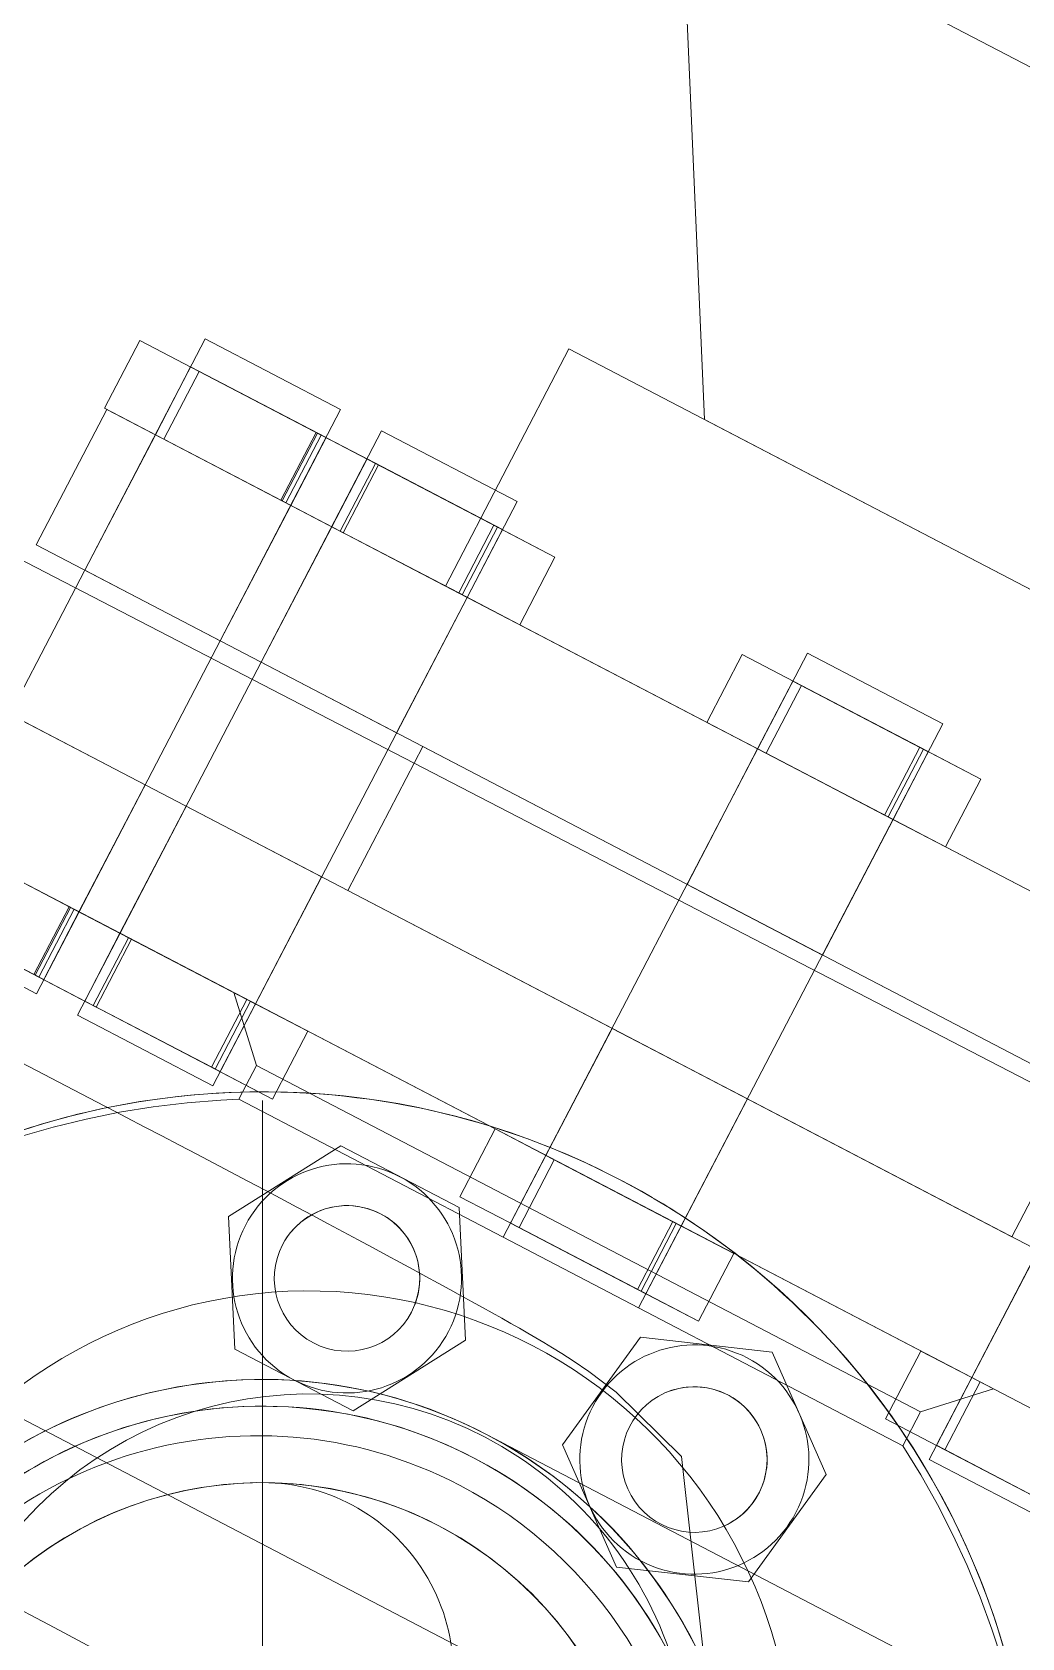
# Model space of a CAD drawing. Header units: metres. Extents: x -207 to 292, y -187 to 169.
# Drawn here: x -48.3232 to -48.1936, y -119.5841 to -119.3739 of the extents above; entities that cross this region are included whole.
import ezdxf

# ---------------------------------------------------------------- set-up
doc = ezdxf.new("R2010")
doc.units = ezdxf.units.M
for name, color, linetype, lineweight in [('A-ROOF-PATT', 7, 'Continuous', 9), ('M-EQPM', 7, 'Continuous', 9), ('P-PIPE', 7, 'Continuous', 9), ('P-PIPE-CNTR', 7, 'Continuous', 9)]:
    doc.layers.add(name, color=color, linetype=linetype, lineweight=lineweight)
doc.layers.add('PR10-ARQ-PL-001-Emplazamiento-C-1_dwg', color=7, linetype='Continuous', lineweight=9, true_color=0x767676)

# ---------------------------------------------------------------- blocks, each defined once
blk = doc.blocks.new('Bomba Centrifuga - Horizontal - Bomba Centrifuga - Horizontal-2291615-PLANTA EMPLAZAMIENTO ACTUALIZADO')
at = {"layer": 'M-EQPM'}
for p, q in [((-0.07110411252512949, 0.2564377911898421), (-0.03610411252508548, 0.1958160129248836)), ((-0.07110411252507502, 0.2564377911898507), (0.07110411252508002, 0.2564377911898507)), ((-0.07110411252507502, 0.2564377911898507), (0.07110411252508002, 0.2564377911898507)), ((-0.05610411252508093, 0.1958160129248836), (-0.05610411252515023, 0.1608160129249089)), ((-0.05610411252507842, 0.1958160129249356), (0.05610411252508343, 0.1958160129249356)), ((-0.05610411252507842, 0.1958160129249356), (0.05610411252508343, 0.1958160129249356)), ((-0.03610411252506998, 0.1958160129249356), (0.036104112525075, 0.1958160129249356)), ((-0.03610411252506998, 0.1958160129249356), (0.036104112525075, 0.1958160129249356)), ((-0.09894900844664545, 0.1749477453830277), (-0.0989490084466801, 0.08874494511306312)), ((-0.078949008446622, 0.1749477453830963), (-0.098949008446622, 0.1749477453830963)), ((-0.078949008446622, 0.1749477453830963), (-0.098949008446622, 0.1749477453830963)), ((-0.07894900844668465, 0.08874494511306312), (-0.07894900844665, 0.1749477453830277)), ((-0.07289644705247356, 0.1749477453830277), (-0.07289644705247356, 0.08874494511309777)), ((-0.07289644705247356, 0.1749477453830277), (-0.07289644705247356, 0.08874494511309777)), ((-0.05289644705242594, 0.1749477453830963), (-0.07289644705242594, 0.1749477453830963)), ((-0.05289644705242594, 0.1749477453830963), (-0.07289644705242594, 0.1749477453830963)), ((-0.05289644705242594, 0.1749477453830963), (-0.07289644705242594, 0.1749477453830963)), ((-0.05289644705242594, 0.1749477453830963), (-0.07289644705242594, 0.1749477453830963)), ((-0.05289644705247811, 0.08874494511309777), (-0.05289644705247811, 0.1749477453830277)), ((-0.05289644705247811, 0.08874494511309777), (-0.05289644705247811, 0.1749477453830277)), ((-0.01000000000003238, 0.1749477453830277), (-0.01000000000006703, 0.08874494511309777)), ((-0.01000000000003238, 0.1749477453830277), (-0.01000000000006703, 0.08874494511309777)), ((0.01, 0.1749477453830963), (-0.01, 0.1749477453830963)), ((0.01, 0.1749477453830963), (-0.01, 0.1749477453830963)), ((0.01, 0.1749477453830963), (-0.01, 0.1749477453830963)), ((0.01, 0.1749477453830963), (-0.01, 0.1749477453830963)), ((0.009999999999963075, 0.08874494511313243), (0.009999999999963075, 0.1749477453830624)), ((0.009999999999963075, 0.08874494511313243), (0.009999999999963075, 0.1749477453830624)), ((0.05289644705240881, 0.1749477453830277), (0.05289644705240881, 0.08874494511309777)), ((0.05289644705240881, 0.1749477453830277), (0.05289644705240881, 0.08874494511309777)), ((-0.09769900844662256, 0.1708160129249522), (-0.106448740054245, 0.1708160129249522)), ((-0.106448740054245, 0.1708160129249522), (-0.09769900844662334, 0.1708160129249523)), ((-0.106448740054245, 0.1608160129249522), (-0.106448740054245, 0.1708160129249522)), ((-0.09894900844664545, 0.1708160129248719), (-0.0989490084466801, 0.1608160129249089)), ((-0.098949008446622, 0.1708160129249522), (-0.078949008446622, 0.1708160129249522)), ((-0.098949008446622, 0.1708160129249522), (-0.078949008446622, 0.1708160129249522)), ((-0.09769900844662334, 0.1708160129249523), (-0.07968038323267716, 0.1708160129249523)), ((-0.08019900844662135, 0.1708160129249522), (-0.09769900844662256, 0.1708160129249522)), ((-0.09769900844662334, 0.1708160129249523), (-0.09769900844662334, 0.1608160129249523)), ((-0.09769900844662256, 0.1608160129249522), (-0.09769900844662256, 0.1708160129249522)), ((-0.07164644705242651, 0.1708160129249522), (-0.08039617866004893, 0.1708160129249522)), ((-0.08039617866004893, 0.1708160129249522), (-0.07164644705242729, 0.1708160129249523)), ((-0.08039617866004893, 0.1608160129249522), (-0.08039617866004893, 0.1708160129249522)), ((-0.07164644705242651, 0.1708160129249522), (-0.08039617866004893, 0.1708160129249522)), ((-0.08039617866004893, 0.1708160129249522), (-0.07164644705242729, 0.1708160129249523)), ((-0.08039617866004893, 0.1608160129249522), (-0.08039617866004893, 0.1708160129249522)), ((-0.07118996423202724, 0.1708160129249522), (-0.08019900844662135, 0.1708160129249522)), ((-0.08019900844662135, 0.1608160129249522), (-0.08019900844662135, 0.1708160129249522)), ((-0.07968038323267716, 0.1708160129249523), (-0.07118996423202724, 0.1708160129249522)), ((-0.07968038323267716, 0.1608160129249523), (-0.07968038323267716, 0.1708160129249523)), ((-0.07894900844668465, 0.1608160129249089), (-0.07894900844665, 0.1708160129249066)), ((-0.07289644705247356, 0.1708160129248719), (-0.07289644705243892, 0.1608160129248742)), ((-0.07289644705242594, 0.1708160129249522), (-0.05289644705242594, 0.1708160129249522)), ((-0.07289644705242594, 0.1708160129249522), (-0.05289644705242594, 0.1708160129249522)), ((-0.07289644705247356, 0.1708160129248719), (-0.07289644705243892, 0.1608160129248742)), ((-0.07289644705242594, 0.1708160129249522), (-0.05289644705242594, 0.1708160129249522)), ((-0.07289644705242594, 0.1708160129249522), (-0.05289644705242594, 0.1708160129249522)), ((-0.07164644705242729, 0.1708160129249523), (-0.05362782183848111, 0.1708160129249523)), ((-0.05414644705242529, 0.1708160129249522), (-0.07164644705242651, 0.1708160129249522)), ((-0.07164644705242729, 0.1708160129249523), (-0.07164644705242729, 0.1608160129249523)), ((-0.07164644705242651, 0.1608160129249522), (-0.07164644705242651, 0.1708160129249522)), ((-0.07164644705242729, 0.1708160129249523), (-0.05362782183848111, 0.1708160129249523)), ((-0.05414644705242529, 0.1708160129249522), (-0.07164644705242651, 0.1708160129249522)), ((-0.07164644705242729, 0.1708160129249523), (-0.07164644705242729, 0.1608160129249523)), ((-0.07164644705242651, 0.1608160129249522), (-0.07164644705242651, 0.1708160129249522)), ((-0.07118996423202724, 0.1708160129249522), (-0.07118996423202724, 0.1608160129249522)), ((-0.04513740283783117, 0.1708160129249522), (-0.0541464470524253, 0.1708160129249522)), ((-0.05414644705242529, 0.1608160129249522), (-0.05414644705242529, 0.1708160129249522)), ((-0.04513740283783118, 0.1708160129249522), (-0.05414644705242529, 0.1708160129249522)), ((-0.05414644705242529, 0.1608160129249522), (-0.05414644705242529, 0.1708160129249522)), ((-0.05362782183848111, 0.1708160129249523), (-0.04513740283783117, 0.1708160129249522)), ((-0.05362782183848111, 0.1608160129249523), (-0.05362782183848111, 0.1708160129249523)), ((-0.05362782183848111, 0.1708160129249523), (-0.04513740283783117, 0.1708160129249522)), ((-0.05362782183848111, 0.1608160129249523), (-0.05362782183848111, 0.1708160129249523)), ((-0.05289644705247811, 0.1608160129249089), (-0.05289644705247811, 0.1708160129249066)), ((-0.05289644705247811, 0.1608160129249089), (-0.05289644705247811, 0.1708160129249066)), ((-0.04513740283783117, 0.1708160129249522), (-0.04513740283783117, 0.1608160129249522)), ((-0.04513740283783118, 0.1708160129249522), (-0.04513740283783118, 0.1608160129249522)), ((-0.008750000000000552, 0.1708160129249522), (-0.01749973160762301, 0.1708160129249522)), ((-0.01749973160762301, 0.1708160129249522), (-0.008750000000001344, 0.1708160129249523)), ((-0.01749973160762301, 0.1608160129249522), (-0.01749973160762301, 0.1708160129249522)), ((-0.008750000000000572, 0.1708160129249522), (-0.01749973160762301, 0.1708160129249522)), ((-0.017499731607623, 0.1708160129249522), (-0.008750000000001344, 0.1708160129249523)), ((-0.017499731607623, 0.1608160129249522), (-0.017499731607623, 0.1708160129249522)), ((-0.01000000000003238, 0.1708160129248719), (-0.01000000000003238, 0.1608160129249089)), ((-0.01, 0.1708160129249522), (0.01, 0.1708160129249522)), ((-0.01, 0.1708160129249522), (0.01, 0.1708160129249522)), ((-0.01000000000003238, 0.1708160129248719), (-0.01000000000003238, 0.1608160129249089)), ((-0.01, 0.1708160129249522), (0.01, 0.1708160129249522)), ((-0.01, 0.1708160129249522), (0.01, 0.1708160129249522)), ((-0.008750000000001344, 0.1708160129249523), (0.009268625213944826, 0.1708160129249523)), ((0.008750000000000648, 0.1708160129249522), (-0.008750000000000552, 0.1708160129249522)), ((-0.008750000000001344, 0.1708160129249523), (-0.008750000000001344, 0.1608160129249523)), ((-0.008750000000000552, 0.1608160129249522), (-0.008750000000000552, 0.1708160129249522)), ((-0.008750000000001344, 0.1708160129249523), (0.009268625213944824, 0.1708160129249523)), ((0.008750000000000648, 0.1708160129249522), (-0.008750000000000573, 0.1708160129249522)), ((-0.008750000000001344, 0.1708160129249523), (-0.008750000000001344, 0.1608160129249523)), ((-0.008750000000000572, 0.1608160129249522), (-0.008750000000000572, 0.1708160129249522)), ((0.01775904421459478, 0.1708160129249522), (0.00875000000000065, 0.1708160129249522)), ((0.008750000000000648, 0.1608160129249522), (0.008750000000000648, 0.1708160129249522)), ((0.01775904421459479, 0.1708160129249522), (0.00875000000000065, 0.1708160129249522)), ((0.008750000000000648, 0.1608160129249522), (0.008750000000000648, 0.1708160129249522)), ((0.009268625213944826, 0.1708160129249523), (0.01775904421459478, 0.1708160129249522)), ((0.009268625213944826, 0.1608160129249523), (0.009268625213944826, 0.1708160129249523)), ((0.009268625213944824, 0.1708160129249523), (0.01775904421459478, 0.1708160129249522)), ((0.009268625213944824, 0.1608160129249523), (0.009268625213944824, 0.1708160129249523)), ((0.009999999999963075, 0.1608160129249089), (0.009999999999963075, 0.1708160129248719)), ((0.009999999999963075, 0.1608160129249089), (0.009999999999963075, 0.1708160129248719)), ((0.01775904421459478, 0.1708160129249522), (0.01775904421459478, 0.1608160129249522)), ((0.01775904421459479, 0.1708160129249522), (0.01775904421459479, 0.1608160129249522)), ((-0.09769900844662334, 0.1608160129249523), (-0.106448740054245, 0.1608160129249522)), ((-0.106448740054245, 0.1608160129249522), (-0.09769900844662256, 0.1608160129249522)), ((-0.1061041125251042, 0.1608160129248742), (-0.1061041125251735, 0.1408160129249481)), ((-0.1061041125251212, 0.1608160129249522), (0.1061041125251262, 0.1608160129249522)), ((-0.1061041125251212, 0.1608160129249522), (0.1061041125251262, 0.1608160129249522)), ((-0.078949008446622, 0.1608160129249522), (-0.098949008446622, 0.1608160129249522)), ((-0.078949008446622, 0.1608160129249522), (-0.098949008446622, 0.1608160129249522)), ((-0.0989490084466801, 0.1608160129249089), (-0.0989490084466801, 0.1408160129249134)), ((-0.09894900844662198, 0.1608160129249522), (-0.07894900844662202, 0.1608160129249522)), ((-0.09894900844662198, 0.1608160129249522), (-0.07894900844662202, 0.1608160129249522)), ((-0.09769900844662256, 0.1608160129249522), (-0.08019900844662135, 0.1608160129249522)), ((-0.07968038323267716, 0.1608160129249523), (-0.09769900844662334, 0.1608160129249523)), ((-0.07164644705242729, 0.1608160129249523), (-0.08039617866004893, 0.1608160129249522)), ((-0.08039617866004893, 0.1608160129249522), (-0.07164644705242651, 0.1608160129249522)), ((-0.07164644705242729, 0.1608160129249523), (-0.08039617866004893, 0.1608160129249522)), ((-0.08039617866004893, 0.1608160129249522), (-0.07164644705242651, 0.1608160129249522)), ((-0.08019900844662135, 0.1608160129249522), (-0.07118996423202724, 0.1608160129249522)), ((-0.07118996423202724, 0.1608160129249522), (-0.07968038323267716, 0.1608160129249523)), ((-0.07894900844665, 0.1408160129249134), (-0.07894900844668465, 0.1608160129249089)), ((-0.05289644705242594, 0.1608160129249522), (-0.07289644705242594, 0.1608160129249522)), ((-0.05289644705242594, 0.1608160129249522), (-0.07289644705242594, 0.1608160129249522)), ((-0.05289644705242594, 0.1608160129249522), (-0.07289644705242594, 0.1608160129249522)), ((-0.05289644705242594, 0.1608160129249522), (-0.07289644705242594, 0.1608160129249522)), ((-0.07289644705243892, 0.1608160129248742), (-0.07289644705247356, 0.1408160129249134)), ((-0.07289644705243892, 0.1608160129248742), (-0.07289644705247356, 0.1408160129249134)), ((-0.07289644705242591, 0.1608160129249522), (-0.05289644705242597, 0.1608160129249522)), ((-0.07289644705242591, 0.1608160129249522), (-0.05289644705242597, 0.1608160129249522)), ((-0.07289644705242591, 0.1608160129249522), (-0.05289644705242597, 0.1608160129249522)), ((-0.07289644705242591, 0.1608160129249522), (-0.05289644705242597, 0.1608160129249522)), ((-0.07164644705242651, 0.1608160129249522), (-0.05414644705242529, 0.1608160129249522)), ((-0.05362782183848111, 0.1608160129249523), (-0.07164644705242729, 0.1608160129249523)), ((-0.07164644705242651, 0.1608160129249522), (-0.05414644705242529, 0.1608160129249522)), ((-0.05362782183848111, 0.1608160129249523), (-0.07164644705242729, 0.1608160129249523)), ((-0.05610411252507842, 0.1608160129249522), (0.05610411252508343, 0.1608160129249522)), ((-0.05610411252507842, 0.1608160129249522), (0.05610411252508343, 0.1608160129249522)), ((-0.0541464470524253, 0.1608160129249522), (-0.04513740283783117, 0.1608160129249522)), ((-0.05414644705242529, 0.1608160129249522), (-0.04513740283783118, 0.1608160129249522)), ((-0.04513740283783117, 0.1608160129249522), (-0.05362782183848111, 0.1608160129249523)), ((-0.04513740283783117, 0.1608160129249522), (-0.05362782183848111, 0.1608160129249523)), ((-0.05289644705247811, 0.1408160129249134), (-0.05289644705247811, 0.1608160129249089)), ((-0.05289644705247811, 0.1408160129249134), (-0.05289644705247811, 0.1608160129249089)), ((-0.008750000000001344, 0.1608160129249523), (-0.01749973160762301, 0.1608160129249522)), ((-0.01749973160762301, 0.1608160129249522), (-0.008750000000000554, 0.1608160129249522)), ((-0.008750000000001344, 0.1608160129249523), (-0.017499731607623, 0.1608160129249522)), ((-0.01749973160762301, 0.1608160129249522), (-0.008750000000000572, 0.1608160129249522)), ((0.01, 0.1608160129249522), (-0.01, 0.1608160129249522)), ((0.01, 0.1608160129249522), (-0.01, 0.1608160129249522)), ((0.01, 0.1608160129249522), (-0.01, 0.1608160129249522)), ((0.01, 0.1608160129249522), (-0.01, 0.1608160129249522)), ((-0.01000000000003238, 0.1608160129249089), (-0.01000000000003238, 0.1408160129249134)), ((-0.01000000000003238, 0.1608160129249089), (-0.01000000000003238, 0.1408160129249134)), ((-0.009999999999999981, 0.1608160129249522), (0.009999999999999981, 0.1608160129249522)), ((-0.009999999999999981, 0.1608160129249522), (0.009999999999999981, 0.1608160129249522)), ((-0.009999999999999981, 0.1608160129249522), (0.009999999999999981, 0.1608160129249522)), ((-0.009999999999999981, 0.1608160129249522), (0.009999999999999981, 0.1608160129249522)), ((-0.008750000000000552, 0.1608160129249522), (0.008750000000000648, 0.1608160129249522)), ((0.009268625213944826, 0.1608160129249523), (-0.008750000000001344, 0.1608160129249523)), ((-0.008750000000000575, 0.1608160129249522), (0.008750000000000646, 0.1608160129249522)), ((0.009268625213944824, 0.1608160129249523), (-0.008750000000001344, 0.1608160129249523)), ((0.00875000000000065, 0.1608160129249522), (0.01775904421459477, 0.1608160129249522)), ((0.00875000000000065, 0.1608160129249522), (0.01775904421459479, 0.1608160129249522)), ((0.01775904421459478, 0.1608160129249522), (0.009268625213944826, 0.1608160129249523)), ((0.01775904421459478, 0.1608160129249522), (0.009268625213944824, 0.1608160129249523)), ((0.009999999999997726, 0.1408160129249134), (0.009999999999963075, 0.1608160129249089)), ((0.009999999999997726, 0.1408160129249134), (0.009999999999963075, 0.1608160129249089)), ((-0.1061041125251212, 0.1408160129249741), (0.1061041125251262, 0.1408160129249741)), ((-0.1061041125251212, 0.1408160129249741), (0.1061041125251262, 0.1408160129249741)), ((-0.07894900844662202, 0.1408160129249741), (-0.09894900844662198, 0.1408160129249741)), ((-0.07894900844662202, 0.1408160129249741), (-0.09894900844662198, 0.1408160129249741)), ((-0.05289644705242597, 0.1408160129249741), (-0.07289644705242591, 0.1408160129249741)), ((-0.05289644705242597, 0.1408160129249741), (-0.07289644705242591, 0.1408160129249741)), ((-0.05289644705242597, 0.1408160129249741), (-0.07289644705242591, 0.1408160129249741)), ((-0.05289644705242597, 0.1408160129249741), (-0.07289644705242591, 0.1408160129249741)), ((-0.04903304471330703, 0.1408160129249134), (-0.04903304471330703, 0.1195660129248966)), ((-0.0490330447132742, 0.1408160129249741), (0.04903304471327921, 0.1408160129249741)), ((-0.0490330447132742, 0.1408160129249741), (0.04903304471327921, 0.1408160129249741)), ((0.009999999999999981, 0.1408160129249741), (-0.009999999999999981, 0.1408160129249741)), ((0.009999999999999981, 0.1408160129249741), (-0.009999999999999981, 0.1408160129249741)), ((0.009999999999999981, 0.1408160129249741), (-0.009999999999999981, 0.1408160129249741)), ((0.009999999999999981, 0.1408160129249741), (-0.009999999999999981, 0.1408160129249741)), ((0.04903304471323772, 0.1195660129249312), (0.04903304471327238, 0.1408160129249134)), ((-0.1061041125251472, 0.1195660129249659), (0.1061041125251522, 0.1195660129249659)), ((-0.1061041125251472, 0.1195660129249659), (0.1061041125251522, 0.1195660129249659)), ((-0.09894900844662198, 0.1195660129249659), (-0.07894900844662202, 0.1195660129249659)), ((-0.09894900844662198, 0.1195660129249659), (-0.07894900844662202, 0.1195660129249659)), ((-0.07894900844665, 0.1008160129249225), (-0.07894900844668465, 0.1195660129248966)), ((-0.07289644705247356, 0.1195660129249312), (-0.07289644705247356, 0.1008160129249225)), ((-0.07289644705247356, 0.1195660129249312), (-0.07289644705247356, 0.1008160129249225)), ((-0.07289644705242591, 0.1195660129249659), (-0.05289644705242597, 0.1195660129249659)), ((-0.07289644705242591, 0.1195660129249659), (-0.05289644705242597, 0.1195660129249659)), ((-0.07289644705242591, 0.1195660129249659), (-0.05289644705242597, 0.1195660129249659)), ((-0.07289644705242591, 0.1195660129249659), (-0.05289644705242597, 0.1195660129249659)), ((-0.05289644705247811, 0.1008160129249225), (-0.05289644705247811, 0.1195660129249312)), ((-0.05289644705247811, 0.1008160129249225), (-0.05289644705247811, 0.1195660129249312)), ((-0.0490330447132742, 0.1195660129249659), (0.04903304471327921, 0.1195660129249659)), ((-0.0490330447132742, 0.1195660129249659), (0.04903304471327921, 0.1195660129249659)), ((-0.01000000000003238, 0.1195660129248966), (-0.01000000000003238, 0.1008160129248879)), ((-0.01000000000003238, 0.1195660129248966), (-0.01000000000003238, 0.1008160129248879)), ((-0.009999999999999981, 0.1195660129249659), (0.009999999999999981, 0.1195660129249659)), ((-0.009999999999999981, 0.1195660129249659), (0.009999999999999981, 0.1195660129249659)), ((-0.009999999999999981, 0.1195660129249659), (0.009999999999999981, 0.1195660129249659)), ((-0.009999999999999981, 0.1195660129249659), (0.009999999999999981, 0.1195660129249659)), ((0.009999999999997726, 0.1008160129249225), (0.009999999999963075, 0.1195660129248966)), ((0.009999999999997726, 0.1008160129249225), (0.009999999999963075, 0.1195660129248966)), ((0.05289644705237415, 0.1195660129249312), (0.05289644705240881, 0.1008160129249225)), ((0.05289644705237415, 0.1195660129249312), (0.05289644705240881, 0.1008160129249225)), ((-0.1061041125251472, 0.1008160129249658), (0.1061041125251522, 0.1008160129249658)), ((-0.1061041125251472, 0.1008160129249658), (0.1061041125251522, 0.1008160129249658)), ((-0.098949008446622, 0.1008160129249659), (-0.078949008446622, 0.1008160129249659)), ((-0.098949008446622, 0.1008160129249659), (-0.078949008446622, 0.1008160129249659)), ((-0.07894900844662202, 0.1008160129249658), (-0.09894900844662198, 0.1008160129249658)), ((-0.07894900844662202, 0.1008160129249658), (-0.09894900844662198, 0.1008160129249658)), ((-0.09769900844662334, 0.1008160129249658), (-0.07968038323267716, 0.1008160129249658)), ((-0.08019900844662135, 0.1008160129249659), (-0.09769900844662256, 0.1008160129249659)), ((-0.07164644705242651, 0.1008160129249659), (-0.08039617866004893, 0.1008160129249659)), ((-0.08039617866004893, 0.1008160129249659), (-0.07164644705242729, 0.1008160129249658)), ((-0.08039617866004893, 0.09081601292496583), (-0.08039617866004893, 0.1008160129249659)), ((-0.07164644705242651, 0.1008160129249659), (-0.08039617866004893, 0.1008160129249659)), ((-0.08039617866004893, 0.1008160129249659), (-0.07164644705242729, 0.1008160129249658)), ((-0.08039617866004893, 0.09081601292496583), (-0.08039617866004893, 0.1008160129249659)), ((-0.07118996423202723, 0.1008160129249659), (-0.08019900844662135, 0.1008160129249659)), ((-0.08019900844662135, 0.09081601292496587), (-0.08019900844662135, 0.1008160129249659)), ((-0.07968038323267716, 0.1008160129249658), (-0.07118996423202723, 0.1008160129249659)), ((-0.07968038323267716, 0.0908160129249658), (-0.07968038323267716, 0.1008160129249658)), ((-0.07894900844668465, 0.09081601292492479), (-0.07894900844665, 0.1008160129249225)), ((-0.07289644705247356, 0.1008160129249225), (-0.07289644705247356, 0.09081601292489014)), ((-0.07289644705242594, 0.1008160129249659), (-0.05289644705242594, 0.1008160129249659)), ((-0.07289644705242594, 0.1008160129249659), (-0.05289644705242594, 0.1008160129249659)), ((-0.07289644705247356, 0.1008160129249225), (-0.07289644705247356, 0.09081601292489014)), ((-0.07289644705242594, 0.1008160129249659), (-0.05289644705242594, 0.1008160129249659)), ((-0.07289644705242594, 0.1008160129249659), (-0.05289644705242594, 0.1008160129249659)), ((-0.05289644705242597, 0.1008160129249658), (-0.07289644705242591, 0.1008160129249658)), ((-0.05289644705242597, 0.1008160129249658), (-0.07289644705242591, 0.1008160129249658)), ((-0.05289644705242597, 0.1008160129249658), (-0.07289644705242591, 0.1008160129249658)), ((-0.05289644705242597, 0.1008160129249658), (-0.07289644705242591, 0.1008160129249658)), ((-0.07164644705242729, 0.1008160129249658), (-0.05362782183848111, 0.1008160129249658)), ((-0.05414644705242529, 0.1008160129249659), (-0.07164644705242651, 0.1008160129249659)), ((-0.07164644705242651, 0.09081601292496587), (-0.07164644705242651, 0.1008160129249659)), ((-0.07164644705242729, 0.1008160129249658), (-0.07164644705242729, 0.0908160129249658)), ((-0.07164644705242729, 0.1008160129249658), (-0.05362782183848111, 0.1008160129249658)), ((-0.05414644705242529, 0.1008160129249659), (-0.07164644705242651, 0.1008160129249659)), ((-0.07164644705242651, 0.09081601292496587), (-0.07164644705242651, 0.1008160129249659)), ((-0.07164644705242729, 0.1008160129249658), (-0.07164644705242729, 0.0908160129249658)), ((-0.07118996423202723, 0.1008160129249659), (-0.07118996423202723, 0.09081601292496583)), ((-0.05610411252515023, 0.1008160129249225), (-0.04903304471330703, 0.0937449451130793)), ((-0.0561041125251434, 0.1008160129249658), (0.05610411252514841, 0.1008160129249658)), ((-0.0561041125251434, 0.1008160129249658), (0.05610411252514841, 0.1008160129249658)), ((-0.04513740283783117, 0.1008160129249659), (-0.0541464470524253, 0.1008160129249659)), ((-0.0541464470524253, 0.09081601292496587), (-0.0541464470524253, 0.1008160129249659)), ((-0.04513740283783117, 0.1008160129249659), (-0.0541464470524253, 0.1008160129249659)), ((-0.0541464470524253, 0.09081601292496587), (-0.0541464470524253, 0.1008160129249659)), ((-0.05362782183848111, 0.1008160129249658), (-0.04513740283783117, 0.1008160129249659)), ((-0.05362782183848111, 0.0908160129249658), (-0.05362782183848111, 0.1008160129249658)), ((-0.05362782183848111, 0.1008160129249658), (-0.04513740283783117, 0.1008160129249659)), ((-0.05362782183848111, 0.0908160129249658), (-0.05362782183848111, 0.1008160129249658)), ((-0.05289644705244346, 0.09081601292489014), (-0.05289644705247811, 0.1008160129249225)), ((-0.05289644705244346, 0.09081601292489014), (-0.05289644705247811, 0.1008160129249225)), ((-0.04513740283783117, 0.1008160129249659), (-0.04513740283783117, 0.09081601292496583)), ((-0.04513740283783117, 0.1008160129249659), (-0.04513740283783117, 0.09081601292496583)), ((-0.008750000000000554, 0.1008160129249659), (-0.01749973160762301, 0.1008160129249659)), ((-0.01749973160762301, 0.1008160129249659), (-0.008750000000001347, 0.1008160129249658)), ((-0.01749973160762301, 0.09081601292496583), (-0.01749973160762301, 0.1008160129249659)), ((-0.008750000000000573, 0.1008160129249659), (-0.017499731607623, 0.1008160129249659)), ((-0.01749973160762301, 0.1008160129249659), (-0.008750000000001347, 0.1008160129249658)), ((-0.017499731607623, 0.09081601292496583), (-0.017499731607623, 0.1008160129249659)), ((-0.01000000000003238, 0.1008160129248879), (-0.01000000000003238, 0.09081601292489014)), ((-0.01, 0.1008160129249659), (0.01, 0.1008160129249659)), ((-0.01, 0.1008160129249659), (0.01, 0.1008160129249659)), ((-0.01000000000003238, 0.1008160129248879), (-0.01000000000003238, 0.09081601292489014)), ((-0.01, 0.1008160129249659), (0.01, 0.1008160129249659)), ((-0.01, 0.1008160129249659), (0.01, 0.1008160129249659)), ((0.009999999999999981, 0.1008160129249658), (-0.009999999999999981, 0.1008160129249658)), ((0.009999999999999981, 0.1008160129249658), (-0.009999999999999981, 0.1008160129249658)), ((0.009999999999999981, 0.1008160129249658), (-0.009999999999999981, 0.1008160129249658)), ((0.009999999999999981, 0.1008160129249658), (-0.009999999999999981, 0.1008160129249658)), ((-0.008750000000001349, 0.1008160129249658), (0.009268625213944824, 0.1008160129249658)), ((0.008750000000000644, 0.1008160129249659), (-0.008750000000000556, 0.1008160129249659)), ((-0.008750000000000552, 0.09081601292496587), (-0.008750000000000556, 0.1008160129249659)), ((-0.008750000000001347, 0.1008160129249658), (-0.008750000000001347, 0.0908160129249658)), ((-0.008750000000001347, 0.1008160129249658), (0.00926862521394482, 0.1008160129249658)), ((0.008750000000000644, 0.1008160129249659), (-0.008750000000000572, 0.1008160129249659)), ((-0.008750000000000573, 0.09081601292496587), (-0.008750000000000573, 0.1008160129249659)), ((-0.008750000000001347, 0.1008160129249658), (-0.008750000000001347, 0.0908160129249658)), ((0.01775904421459478, 0.1008160129249659), (0.008750000000000644, 0.1008160129249659)), ((0.008750000000000648, 0.09081601292496587), (0.008750000000000644, 0.1008160129249659)), ((0.01775904421459478, 0.1008160129249659), (0.008750000000000648, 0.1008160129249659)), ((0.008750000000000648, 0.09081601292496587), (0.008750000000000648, 0.1008160129249659)), ((0.009268625213944824, 0.1008160129249658), (0.01775904421459478, 0.1008160129249659)), ((0.009268625213944824, 0.0908160129249658), (0.009268625213944824, 0.1008160129249658)), ((0.00926862521394482, 0.1008160129249658), (0.01775904421459479, 0.1008160129249659)), ((0.00926862521394482, 0.0908160129249658), (0.00926862521394482, 0.1008160129249658)), ((0.009999999999963075, 0.09081601292492479), (0.009999999999997726, 0.1008160129249225)), ((0.009999999999963075, 0.09081601292492479), (0.009999999999997726, 0.1008160129249225)), ((0.01775904421459478, 0.1008160129249659), (0.01775904421459478, 0.09081601292496583)), ((0.01775904421459478, 0.1008160129249659), (0.01775904421459478, 0.09081601292496583)), ((0.05414644705242536, 0.1008160129249659), (0.04539671544480293, 0.1008160129249659)), ((0.04539671544480293, 0.1008160129249659), (0.05414644705242459, 0.1008160129249658)), ((0.04539671544480293, 0.09081601292496583), (0.04539671544480293, 0.1008160129249659)), ((0.05414644705242536, 0.1008160129249659), (0.04539671544480293, 0.1008160129249659)), ((0.04539671544480293, 0.1008160129249659), (0.05414644705242459, 0.1008160129249658)), ((0.04539671544480293, 0.09081601292496583), (0.04539671544480293, 0.1008160129249659)), ((0.04903304471323772, 0.09374494511304465), (0.05610411252511558, 0.1008160129248879)), ((0.05289644705240881, 0.1008160129249225), (0.05289644705240881, 0.09081601292489014)), ((0.05289644705242594, 0.1008160129249659), (0.07289644705242594, 0.1008160129249659)), ((0.05289644705242594, 0.1008160129249659), (0.07289644705242594, 0.1008160129249659)), ((0.05289644705240881, 0.1008160129249225), (0.05289644705240881, 0.09081601292489014)), ((0.05289644705242594, 0.1008160129249659), (0.07289644705242594, 0.1008160129249659)), ((0.05289644705242594, 0.1008160129249659), (0.07289644705242594, 0.1008160129249659)), ((0.07289644705242591, 0.1008160129249658), (0.05289644705242597, 0.1008160129249658)), ((0.07289644705242591, 0.1008160129249658), (0.05289644705242597, 0.1008160129249658)), ((0.07289644705242591, 0.1008160129249658), (0.05289644705242597, 0.1008160129249658)), ((0.07289644705242591, 0.1008160129249658), (0.05289644705242597, 0.1008160129249658)), ((0.05414644705242459, 0.1008160129249658), (0.07216507226637077, 0.1008160129249658)), ((0.07164644705242659, 0.1008160129249659), (0.05414644705242536, 0.1008160129249659)), ((0.05414644705242536, 0.09081601292496587), (0.05414644705242536, 0.1008160129249659)), ((0.05414644705242459, 0.1008160129249658), (0.05414644705242459, 0.0908160129249658)), ((0.05414644705242459, 0.1008160129249658), (0.07216507226637077, 0.1008160129249658)), ((0.07164644705242659, 0.1008160129249659), (0.05414644705242536, 0.1008160129249659)), ((0.05414644705242536, 0.09081601292496587), (0.05414644705242536, 0.1008160129249659)), ((0.05414644705242459, 0.1008160129249658), (0.05414644705242459, 0.0908160129249658)), ((-0.04903304471330703, 0.0937449451130793), (-0.04903304471330703, 0.08874494511313243)), ((-0.0490330447132742, 0.09374494511311396), (0.04903304471327921, 0.09374494511311396)), ((-0.0490330447132742, 0.09374494511311396), (0.04903304471327921, 0.09374494511311396)), ((0.04903304471323772, 0.08874494511313243), (0.04903304471323772, 0.09374494511304465)), ((-0.078949008446622, 0.09081601292496583), (-0.098949008446622, 0.09081601292496583)), ((-0.078949008446622, 0.09081601292496583), (-0.098949008446622, 0.09081601292496583)), ((-0.09769900844662256, 0.09081601292496587), (-0.08019900844662135, 0.09081601292496587)), ((-0.07968038323267716, 0.0908160129249658), (-0.09769900844662334, 0.0908160129249658)), ((-0.07164644705242729, 0.0908160129249658), (-0.08039617866004893, 0.09081601292496583)), ((-0.08039617866004893, 0.09081601292496583), (-0.07164644705242651, 0.09081601292496587)), ((-0.07164644705242729, 0.0908160129249658), (-0.08039617866004893, 0.09081601292496583)), ((-0.08039617866004893, 0.09081601292496583), (-0.07164644705242651, 0.09081601292496587)), ((-0.08019900844662135, 0.09081601292496587), (-0.07118996423202723, 0.09081601292496583)), ((-0.07118996423202723, 0.09081601292496583), (-0.07968038323267716, 0.0908160129249658)), ((-0.05289644705242594, 0.09081601292496583), (-0.07289644705242594, 0.09081601292496583)), ((-0.05289644705242594, 0.09081601292496583), (-0.07289644705242594, 0.09081601292496583)), ((-0.05289644705242594, 0.09081601292496583), (-0.07289644705242594, 0.09081601292496583)), ((-0.05289644705242594, 0.09081601292496583), (-0.07289644705242594, 0.09081601292496583)), ((-0.07164644705242651, 0.09081601292496587), (-0.05414644705242529, 0.09081601292496587)), ((-0.05362782183848111, 0.0908160129249658), (-0.07164644705242729, 0.0908160129249658)), ((-0.07164644705242651, 0.09081601292496587), (-0.05414644705242529, 0.09081601292496587)), ((-0.05362782183848111, 0.0908160129249658), (-0.07164644705242729, 0.0908160129249658)), ((-0.0541464470524253, 0.09081601292496587), (-0.04513740283783117, 0.09081601292496583)), ((-0.0541464470524253, 0.09081601292496587), (-0.04513740283783117, 0.09081601292496583)), ((-0.04513740283783117, 0.09081601292496583), (-0.05362782183848111, 0.0908160129249658)), ((-0.04513740283783117, 0.09081601292496583), (-0.05362782183848111, 0.0908160129249658)), ((-0.008750000000001347, 0.0908160129249658), (-0.01749973160762301, 0.09081601292496583)), ((-0.01749973160762301, 0.09081601292496583), (-0.008750000000000552, 0.09081601292496587)), ((-0.008750000000001347, 0.0908160129249658), (-0.01749973160762301, 0.09081601292496583)), ((-0.017499731607623, 0.09081601292496583), (-0.008750000000000573, 0.09081601292496587)), ((0.01, 0.09081601292496583), (-0.01, 0.09081601292496583)), ((0.01, 0.09081601292496583), (-0.01, 0.09081601292496583)), ((0.01, 0.09081601292496583), (-0.01, 0.09081601292496583)), ((0.01, 0.09081601292496583), (-0.01, 0.09081601292496583)), ((-0.008750000000000552, 0.09081601292496587), (0.008750000000000648, 0.09081601292496587)), ((0.009268625213944824, 0.0908160129249658), (-0.00875000000000135, 0.0908160129249658)), ((-0.008750000000000573, 0.09081601292496587), (0.008750000000000643, 0.09081601292496587)), ((0.00926862521394482, 0.0908160129249658), (-0.008750000000001347, 0.0908160129249658)), ((0.008750000000000648, 0.09081601292496587), (0.01775904421459477, 0.09081601292496583)), ((0.008750000000000648, 0.09081601292496587), (0.01775904421459478, 0.09081601292496583)), ((0.01775904421459478, 0.09081601292496583), (0.009268625213944823, 0.0908160129249658)), ((0.01775904421459478, 0.09081601292496583), (0.00926862521394482, 0.0908160129249658)), ((0.02818241383971646, 0.09168889726792759), (0.01198168981241659, 0.08543635025117106)), ((0.01198168981241659, 0.08543635025117106), (0.02818241383971646, 0.09168889726792759)), ((0.02818241383971651, 0.09168889726792764), (0.01198168981241664, 0.08543635025117115)), ((0.01198168981241664, 0.08543635025117115), (0.02818241383971651, 0.09168889726792764)), ((0.04185128037914713, 0.08076131347610642), (0.02818241383971646, 0.09168889726792759)), ((0.02818241383971646, 0.09168889726792759), (0.04185128037914713, 0.08076131347610642)), ((0.04185128037914719, 0.0807613134761065), (0.02818241383971651, 0.09168889726792764)), ((0.02818241383971651, 0.09168889726792764), (0.04185128037914719, 0.0807613134761065)), ((0.05414644705242459, 0.0908160129249658), (0.04539671544480293, 0.09081601292496583)), ((0.04539671544480293, 0.09081601292496583), (0.05414644705242536, 0.09081601292496587)), ((0.05414644705242459, 0.0908160129249658), (0.04539671544480293, 0.09081601292496583)), ((0.04539671544480293, 0.09081601292496583), (0.05414644705242536, 0.09081601292496587)), ((0.07289644705242594, 0.09081601292496583), (0.05289644705242594, 0.09081601292496583)), ((0.07289644705242594, 0.09081601292496583), (0.05289644705242594, 0.09081601292496583)), ((0.07289644705242594, 0.09081601292496583), (0.05289644705242594, 0.09081601292496583)), ((0.07289644705242594, 0.09081601292496583), (0.05289644705242594, 0.09081601292496583)), ((0.05414644705242536, 0.09081601292496587), (0.07164644705242659, 0.09081601292496587)), ((0.07216507226637077, 0.0908160129249658), (0.05414644705242459, 0.0908160129249658)), ((0.05414644705242536, 0.09081601292496587), (0.07164644705242659, 0.09081601292496587)), ((0.07216507226637077, 0.0908160129249658), (0.05414644705242459, 0.0908160129249658)), ((-0.098949008446622, 0.08874494511315063), (-0.078949008446622, 0.08874494511315063)), ((-0.098949008446622, 0.08874494511315063), (-0.078949008446622, 0.08874494511315063)), ((-0.07289644705242594, 0.08874494511315063), (-0.05289644705242594, 0.08874494511315063)), ((-0.07289644705242594, 0.08874494511315063), (-0.05289644705242594, 0.08874494511315063)), ((-0.07289644705242594, 0.08874494511315063), (-0.05289644705242594, 0.08874494511315063)), ((-0.07289644705242594, 0.08874494511315063), (-0.05289644705242594, 0.08874494511315063)), ((-0.0490330447132742, 0.08874494511315056), (0.04903304471327921, 0.08874494511315056)), ((-0.0490330447132742, 0.08874494511315056), (0.04903304471327921, 0.08874494511315056)), ((-0.03440034671642921, 0.08950893405250468), (-0.04315007832405169, 0.07450893405250288)), ((-0.04315007832405169, 0.07450893405250288), (-0.03440034671642921, 0.08950893405250468)), ((-0.03440034671642921, 0.08950893405250478), (-0.04315007832405169, 0.07450893405250297)), ((-0.04315007832405169, 0.07450893405250297), (-0.03440034671642921, 0.08950893405250478)), ((-0.01690034671642808, 0.08950893405250457), (-0.03440034671642921, 0.08950893405250468)), ((-0.03440034671642921, 0.08950893405250468), (-0.01690034671642808, 0.08950893405250457)), ((-0.01690034671642808, 0.08950893405250468), (-0.03440034671642921, 0.08950893405250478)), ((-0.03440034671642921, 0.08950893405250478), (-0.01690034671642808, 0.08950893405250468)), ((-0.008150615108805668, 0.07450893405250286), (-0.01690034671642808, 0.08950893405250457)), ((-0.01690034671642808, 0.08950893405250457), (-0.008150615108805666, 0.07450893405250286)), ((-0.008150615108805668, 0.07450893405250297), (-0.01690034671642808, 0.08950893405250468)), ((-0.01690034671642808, 0.08950893405250468), (-0.008150615108805666, 0.07450893405250297)), ((-0.01, 0.08874494511315063), (0.01, 0.08874494511315063)), ((-0.01, 0.08874494511315063), (0.01, 0.08874494511315063)), ((-0.01, 0.08874494511315063), (0.01, 0.08874494511315063)), ((-0.01, 0.08874494511315063), (0.01, 0.08874494511315063)), ((0.05289644705242594, 0.08874494511315063), (0.07289644705242594, 0.08874494511315063)), ((0.05289644705242594, 0.08874494511315063), (0.07289644705242594, 0.08874494511315063)), ((0.05289644705242594, 0.08874494511315063), (0.07289644705242594, 0.08874494511315063)), ((0.05289644705242594, 0.08874494511315063), (0.07289644705242594, 0.08874494511315063)), ((0.01198168981241659, 0.08543635025117106), (0.009449413053736777, 0.06825655462890393)), ((0.009449413053736777, 0.06825655462890393), (0.01198168981241659, 0.08543635025117106)), ((0.01198168981241665, 0.08543635025117115), (0.009449413053736838, 0.06825655462890401)), ((0.009449413053736838, 0.06825655462890401), (0.01198168981241665, 0.08543635025117115)), ((0.039319003620467, 0.06358151785383763), (0.04185128037914713, 0.08076131347610642)), ((0.04185128037914713, 0.08076131347610642), (0.039319003620467, 0.06358151785383763)), ((0.03931900362046705, 0.06358151785383769), (0.04185128037914719, 0.0807613134761065)), ((0.04185128037914719, 0.0807613134761065), (0.03931900362046705, 0.06358151785383769)), ((-0.04315007832405169, 0.07450893405250288), (-0.03440034671643005, 0.05950893405250265)), ((-0.03440034671643005, 0.05950893405250265), (-0.04315007832405169, 0.07450893405250288)), ((-0.04315007832405169, 0.07450893405250297), (-0.03440034671643005, 0.05950893405250276)), ((-0.03440034671643005, 0.05950893405250276), (-0.04315007832405169, 0.07450893405250297)), ((-0.01690034671642733, 0.05950893405250261), (-0.00815061510880567, 0.07450893405250286)), ((-0.00815061510880567, 0.07450893405250286), (-0.01690034671642733, 0.05950893405250261)), ((-0.01690034671642733, 0.0595089340525027), (-0.00815061510880567, 0.07450893405250297)), ((-0.00815061510880567, 0.07450893405250297), (-0.01690034671642733, 0.0595089340525027)), ((0.009449413053736777, 0.06825655462890393), (0.02311827959316871, 0.05732897083708182)), ((0.02311827959316871, 0.05732897083708182), (0.009449413053736777, 0.06825655462890393)), ((0.009449413053736838, 0.06825655462890401), (0.02311827959316879, 0.0573289708370819)), ((0.02311827959316879, 0.0573289708370819), (0.009449413053736838, 0.06825655462890401)), ((0.02311827959316871, 0.05732897083708182), (0.039319003620467, 0.06358151785383763)), ((0.039319003620467, 0.06358151785383763), (0.02311827959316871, 0.05732897083708182)), ((0.02311827959316879, 0.0573289708370819), (0.03931900362046705, 0.06358151785383769)), ((0.03931900362046705, 0.06358151785383769), (0.02311827959316879, 0.0573289708370819)), ((-0.03440034671643005, 0.05950893405250265), (-0.01690034671642733, 0.05950893405250261)), ((-0.01690034671642733, 0.05950893405250261), (-0.03440034671643005, 0.05950893405250265)), ((-0.03440034671643005, 0.05950893405250276), (-0.01690034671642733, 0.0595089340525027)), ((-0.01690034671642733, 0.0595089340525027), (-0.03440034671643005, 0.05950893405250276)), ((-0.09505486920907898, 0.0385402012083064), (0.09505486920908399, 0.0385402012083064)), ((-0.09505486920907898, 0.0385402012083064), (0.09505486920908399, 0.0385402012083064))]:
    blk.add_line(p, q, dxfattribs=at)
at = {"layer": 'M-EQPM', "flags": 128}
for points in [[(-0.09505486920908916, 0.03854020120824116), (-0.09311082030175713, 0.04255061068160412), (-0.09100795282149393, 0.04648007103369601), (-0.08874963090769453, 0.05032229596621019), (-0.08633946739375624, 0.05407113873888448), (-0.08378131802716726, 0.0577206020030435), (-0.08107927530101024, 0.06126484739583612), (-0.07823766190748484, 0.06469820488082205), (-0.07526102382169593, 0.06801518181841348), (-0.07215412302970708, 0.07121047175307323), (-0.0689219299097993, 0.07427896290250792), (-0.06556961528173133, 0.07721574633554992), (-0.06210254213366952, 0.08001612382507502), (-0.05852625704296934, 0.08267561536459034), (-0.05484648130297155, 0.08518996633483966), (-0.05106910176988158, 0.08755515431072346), (-0.04903304471330703, 0.08874494511313243)], [(0.04903304471323772, 0.08874494511313243), (0.05285963181683201, 0.0864602259975226), (0.05659179366261006, 0.08402431174308922), (0.06022355958786611, 0.08144109929298193), (0.06374911954175196, 0.07871472123595977), (0.06716283338050434, 0.07584953919546142), (0.07045923989020585, 0.07285013685147078), (0.07363306552353006, 0.0697213126078952), (0.07667923283664532, 0.06646807191609441), (0.0795928686115498, 0.06309561926717343), (0.08236931165261085, 0.0596093498659644), (0.08500412024330944, 0.05601484099976133), (0.08749307925178892, 0.05231784311604934), (0.08983220687470894, 0.04852427062274273), (0.09201776100679127, 0.04464019242659451), (0.09404624522774084, 0.04067182222412303), (0.09505486920905451, 0.03854020120824116)]]:
    blk.add_lwpolyline(points, dxfattribs=at)
at = {"layer": 'M-EQPM'}
for centre, radius, start, end in [((0, 0.001346170103430268), 0.10114154695199, 359.9999999999996, 179.9999999999998), ((0, 0.001346170103430268), 0.1011415469519899, 4.198332179531842e-13, 180.0000000000003), ((8.662937034387142e-15, 0.001346170103430336), 0.10114154695199, 359.9999999999996, 179.9999999999998), ((8.662937034387142e-15, 0.001346170103430336), 0.1011415469519899, 4.134721085902572e-13, 180.0000000000002), ((-0.02565034671642856, 0.07450893405250279), 0.01500000000000091, 7.251664673736819e-13, 180.0000000000002), ((-0.02565034671642856, 0.07450893405250279), 0.01500000000000093, 2.353610464283002e-13, 179.9999999999998), ((0.02565034671644155, 0.07450893405250279), 0.01500000000000308, 7.124442486478279e-13, 180.0000000000002), ((0.02565034671644155, 0.07450893405250279), 0.01500000000000309, 2.289999370653732e-13, 179.9999999999998), ((-0.02565034671642869, 0.07450893405250363), 0.00952499999999999, 6.106664988409952e-13, 180.0000000000003), ((-0.02565034671642869, 0.07450893405250363), 0.009525, 2.258193823839097e-13, 179.9999999999999), ((-0.02565034671642869, 0.07450893405250372), 0.00952500000000001, 2.926110306946435e-13, 179.9999999999998), ((-0.02565034671642869, 0.07450893405250372), 0.009524999999999995, 6.965414752405102e-13, 180.0000000000003), ((-0.02565034671642869, 0.07450893405250372), 0.009524999999999995, 6.965414752405102e-13, 180.0000000000003), ((-0.02565034671642869, 0.07450893405250372), 0.009525000000000014, 2.671665932429354e-13, 179.9999999999998), ((-0.02565034671642869, 0.07450893405250372), 0.009524999999999995, 3.68944343049768e-13, 180.0000000000003), ((-0.02565034671642869, 0.07450893405250372), 0.009525000000000013, 359.9999999999996, 179.9999999999998), ((0.02565034671644224, 0.07450893405250494), 0.009524999999999992, 321.359390374346, 141.3593903743458), ((0.02565034671644224, 0.07450893405250494), 0.00952500000000001, 321.3593903743455, 141.3593903743454), ((0.02565034671644231, 0.07450893405250503), 0.00952500000000001, 321.3593903743455, 141.3593903743454), ((0.02565034671644231, 0.07450893405250503), 0.009524999999999995, 321.3593903743459, 141.3593903743459), ((0.02565034671644231, 0.07450893405250503), 0.009524999999999992, 321.3593903743459, 141.3593903743458), ((0.02565034671644231, 0.07450893405250503), 0.009525000000000004, 321.3593903743455, 141.3593903743454), ((0.02565034671644231, 0.07450893405250503), 0.009524999999999995, 321.3593903743457, 141.3593903743463), ((0.02565034671644231, 0.07450893405250503), 0.009525000000000013, 321.3593903743453, 141.3593903743459), ((0.02565034671644224, 0.07450893405250494), 0.009524999999999995, 141.3593903743462, 321.3593903743457), ((0.02565034671644224, 0.07450893405250494), 0.009525000000000007, 141.3593903743457, 321.3593903743453), ((0.02565034671644231, 0.07450893405250503), 0.00952500000000001, 141.3593903743453, 321.3593903743444), ((0.02565034671644231, 0.07450893405250503), 0.009524999999999992, 141.3593903743458, 321.3593903743449), ((0.02565034671644231, 0.07450893405250503), 0.00952499999999999, 141.3593903743462, 321.3593903743457), ((0.02565034671644231, 0.07450893405250503), 0.009525000000000011, 141.3593903743457, 321.3593903743453), ((0.02565034671644231, 0.07450893405250503), 0.009524999999999992, 141.3593903743462, 321.3593903743445), ((0.02565034671644231, 0.07450893405250503), 0.009525000000000007, 141.3593903743457, 321.3593903743441), ((-0.02565034671642856, 0.07450893405250279), 0.01500000000000091, 180.0000000000002, 5.088887490341627e-14), ((-0.02565034671642856, 0.07450893405250279), 0.01500000000000093, 179.9999999999997, 359.9999999999992), ((-0.02565034671642869, 0.07450893405250363), 0.009524999999999992, 180.0000000000002, 5.088887490341627e-14), ((-0.02565034671642869, 0.07450893405250363), 0.009525000000000016, 179.9999999999997, 359.9999999999991), ((-0.02565034671642869, 0.07450893405250372), 0.009525000000000016, 179.9999999999997, 359.9999999999989), ((-0.02565034671642869, 0.07450893405250372), 0.009524999999999994, 180.0000000000002, 359.9999999999994), ((-0.02565034671642869, 0.07450893405250372), 0.009524999999999992, 180.0000000000002, 5.088887490341627e-14), ((-0.02565034671642869, 0.07450893405250372), 0.009525000000000016, 179.9999999999997, 359.9999999999992), ((-0.02565034671642869, 0.07450893405250372), 0.00952499999999999, 180.0000000000002, 359.999999999999), ((-0.02565034671642869, 0.07450893405250372), 0.009525000000000016, 179.9999999999997, 359.9999999999985), ((0.02565034671644155, 0.07450893405250279), 0.01500000000000308, 180.0000000000002, 5.088887490341627e-14), ((0.02565034671644155, 0.07450893405250279), 0.0150000000000031, 179.9999999999997, 359.9999999999992), ((0, 0.001346170103430285), 0.05999999999999724, 359.9999999999996, 179.9999999999998), ((0, 0.001346170103430285), 0.05999999999999713, 4.198332179531842e-13, 180.0000000000002), ((0, 0.001346170103430336), 0.05999999999999724, 359.9999999999996, 179.9999999999998), ((0, 0.001346170103430336), 0.05999999999999713, 4.198332179531842e-13, 180.0000000000002), ((0, 0), 0.05732897083708186, 90.00000000000041, 269.9999999999998), ((0, 0), 0.05732897083708186, 269.9999999999999, 90.0000000000002), ((0, 0.001346170103430336), 0.05000000000001033, 359.9999999999992, 179.999999999999), ((0, 0.001346170103430336), 0.05000000000001025, 4.452776554048924e-14, 179.9999999999995), ((0, 0.001346170103430268), 0.05000000000001026, 7.124442486478279e-13, 180.0000000000002), ((0, 0.001346170103430268), 0.05000000000001033, 2.608054838800084e-13, 179.9999999999998), ((8.662937034387142e-15, 0.001346170103430336), 0.05000000000001026, 7.124442486478279e-13, 180.0000000000002), ((8.662937034387142e-15, 0.001346170103430336), 0.05000000000001033, 2.608054838800084e-13, 179.9999999999998), ((0, 0.001346170103430268), 0.10114154695199, 179.9999999999998, 359.9999999999989), ((0, 0.001346170103430268), 0.1011415469519899, 180.0000000000002, 359.9999999999994), ((8.662937034387142e-15, 0.001346170103430336), 0.10114154695199, 179.9999999999998, 359.9999999999989), ((8.662937034387142e-15, 0.001346170103430336), 0.1011415469519899, 180.0000000000002, 359.9999999999994)]:
    blk.add_arc(centre, radius, start, end, dxfattribs=at)
blk = doc.blocks.new('HDPE - Codo - Codo-V45-PLANTA EMPLAZAMIENTO ACTUALIZADO')
at = {"layer": 'P-PIPE'}
blk.add_line((-48.31375316216945, -119.5144074003333), (-48.36021933534627, -119.4901860108121), dxfattribs=at)
at = {"layer": 'P-PIPE', "flags": 128}
blk.add_lwpolyline([(-48.23026986350634, -119.6307206549145), (-48.23812324464035, -119.560298044502), (-48.24670065367952, -119.5518986286487), (-48.25027182986035, -119.5491934693694), (-48.25234582620573, -119.547780156127), (-48.2538302749116, -119.5468264909089), (-48.2550531779099, -119.5460700632335), (-48.2561604064948, -119.5454031272808), (-48.25722614932227, -119.5447737138572), (-48.25829174627702, -119.5441539318234), (-48.25938173303143, -119.5435276753931), (-48.26051129503183, -119.5428851738104), (-48.26169005412645, -119.5422203208552), (-48.26292413273963, -119.5415292606227), (-48.26421734543699, -119.5408095903514), (-48.26557192034665, -119.5400598873455), (-48.26698895400055, -119.5392794157803), (-48.26846870836897, -119.538467938076), (-48.27001081097839, -119.5376255894962), (-48.27161439358876, -119.5367527922848), (-48.273278190831, -119.5358501952689), (-48.27500061211038, -119.5349186302857), (-48.27677979527736, -119.5339590799821), (-48.2786136476269, -119.5329726534515), (-48.28049987794375, -119.5319605673737), (-48.28243602212667, -119.5309241310749), (-48.28441946414666, -119.5298647344217), (-48.28644745357791, -119.5287838377896), (-48.28851712058247, -119.5276829635663), (-48.29062548898982, -119.5265636888007), (-48.29276948793861, -119.5254276387164), (-48.29494596242748, -119.5242764808799), (-48.29715168303373, -119.5231119198707), (-48.29938335499615, -119.5219356923335), (-48.30163762681031, -119.5207495623279), (-48.30391109845196, -119.5195553169053), (-48.30620032931712, -119.5183547618616), (-48.30850184594984, -119.5171497176242), (-48.31081214961414, -119.515942015242), (-48.31312772375639, -119.5147334924503), (-48.31375316216945, -119.5144074003333)], dxfattribs=at)
at = {"layer": 'P-PIPE'}
for major_axis, ratio, start_param, end_param in [((-0.05630898349294289, 0.02935214435082944), 0.999866065657781, 3.141592653525722, 6.283185307115567), ((-0.05630898348680287, 0.02935214436259481), 0.9998660656581302, 1.450093378707606e-10, 3.141592653734745)]:
    blk.add_ellipse((-48.28697525780264, -119.6021289827497), major_axis=major_axis, ratio=ratio, start_param=start_param, end_param=end_param, dxfattribs=at)
blk = doc.blocks.new('YADRAN_LASQUEMAS_ARQ_MO_003_ESTANQUE CABECERA_rvt-1-PLANTA EMPLAZAMIENTO ACTUALIZADO')
at = {"layer": 'A-ROOF-PATT', "true_color": 0x008040}
h = blk.add_hatch(dxfattribs=at)
h.set_pattern_fill('FP_31', color=116, style=0, pattern_type=2)
h.set_pattern_definition([(152.653, (-52.507, -103.883), (-0.1607824179589069, -0.3108842454600865), [])])
h.paths.add_polyline_path([(-48.31353299491367, -124.1428032034035), (-40.92712681399675, -109.8606392729248), (-43.26069009777545, -108.653774098518), (-50.64709627869237, -122.9359380289967)])
at = {"layer": 'P-PIPE'}
for p, q in [((-48.16513131551812, -119.6087904710229), (-48.26367203662745, -119.5574242184027)), ((-48.16513131551812, -119.608790471023), (-48.26367203662749, -119.5574242184027))]:
    blk.add_line(p, q, dxfattribs=at)
for centre, radius, start, end in [((-48.29302418098182, -119.6137332018937), 0.0635000000000035, 332.4683519935954, 152.4683519935928), ((-48.29302418098182, -119.6137332018937), 0.0635000000000035, 332.4683519935954, 152.4683519935958), ((-48.29302418098184, -119.6137332018937), 0.06350000000000021, 332.4683519936102, 152.4683519935962), ((-48.29302418098184, -119.6137332018937), 0.06349999999999391, 332.4683519936149, 152.468351993601)]:
    blk.add_arc(centre, radius, start, end, dxfattribs=at)
at = {"layer": 'P-PIPE', "color": 96, "true_color": 0x007f00}
for centre, radius, start, end in [((-48.29302418098182, -119.6137332018937), 0.04999999999999716, 0, 180), ((-48.29302418098182, -119.5887332018937), 0.02500000000000568, 269.9999999999996, 90)]:
    blk.add_arc(centre, radius, start, end, dxfattribs=at)
at = {"layer": 'P-PIPE'}
for centre, major_axis, ratio, start_param, end_param in [((-48.28697525780264, -119.6021289827497), (-0.04433778229373208, 0.02311192465532795), 0.9998660656580268, 4.712388979635614, 6.283185306430511), ((-48.29302418098182, -119.6137332018937), (-0.04433778229373514, 0.02311192465532207), 0.9998660656580269, 4.712388979635482, 6.283185306430378), ((-48.28697525780264, -119.6021289827497), (-0.04433778229373514, 0.02311192465532207), 0.9998660656580269, 3.141592652840585, 4.712388979635482), ((-48.29302418098182, -119.6137332018937), (-0.04433778229373208, 0.02311192465532795), 0.9998660656580268, 3.141592652840718, 4.712388979635614), ((-48.28697525780264, -119.6021289827497), (-0.04433778227152687, 0.0231119246979263), 0.999866065658213, 2.118283326524306e-10, 1.570796327006718)]:
    blk.add_ellipse(centre, major_axis=major_axis, ratio=ratio, start_param=start_param, end_param=end_param, dxfattribs=at)
at = {"layer": 'P-PIPE-CNTR'}
for p, q in [((-48.29302418098182, -119.7137332018936), (-48.29302418098182, -119.5137332018936)), ((-48.29302418098182, -119.7137332018937), (-48.29302418098182, -119.5137332018937))]:
    blk.add_line(p, q, dxfattribs=at)
blk.add_ellipse((-48.34359169278209, -119.5716494644012), major_axis=(-0.05701284578469763, 0.02971904615886001), ratio=0.0163661463311592, start_param=3.141592653589904, end_param=4.712388980384788, dxfattribs=at)
at = {"layer": 'M-EQPM', "lineweight": 9, "rotation": 332.4683519935969}
blk.add_blockref('Bomba Centrifuga - Horizontal - Bomba Centrifuga - Horizontal-2291615-PLANTA EMPLAZAMIENTO ACTUALIZADO', (-48.29364643262279, -119.6149269258327), dxfattribs=at)
at = {"layer": 'P-PIPE', "lineweight": 9}
blk.add_blockref('HDPE - Codo - Codo-V45-PLANTA EMPLAZAMIENTO ACTUALIZADO', (0, 0), dxfattribs=at)
blk = doc.blocks.new('PR10-ARQ-PL-001-Emplazamiento-C-1_dwg-674643-PLANTA EMPLAZAMIENTO ACTUALIZADO')
at = {"lineweight": 9, "true_color": 0x0000ff}
h = blk.add_hatch(dxfattribs=at)
h.set_pattern_fill('FP_4', color=5, style=0, pattern_type=2)
h.set_pattern_definition([(45, (0, 0), (-0.2245064030267289, 0.2245064030267289), [])])
h.paths.add_polyline_path([(-45.56583217211071, -124.684877562523), (-38.40879702515903, -111.054182547331), (-43.30232214681806, -108.5605525243283), (-50.4544364735367, -122.1937550795936), (-45.6106560934458, -124.6620363032747)])

msp = doc.modelspace()

# ---------------------------------------------------------------- block references
at = {"lineweight": 5}
msp.add_blockref('YADRAN_LASQUEMAS_ARQ_MO_003_ESTANQUE CABECERA_rvt-1-PLANTA EMPLAZAMIENTO ACTUALIZADO', (0, 0), dxfattribs=at)
at = {"layer": 'PR10-ARQ-PL-001-Emplazamiento-C-1_dwg', "color": 7}
msp.add_blockref('PR10-ARQ-PL-001-Emplazamiento-C-1_dwg-674643-PLANTA EMPLAZAMIENTO ACTUALIZADO', (0, 0), dxfattribs=at)

doc.saveas('drawing.dxf')
